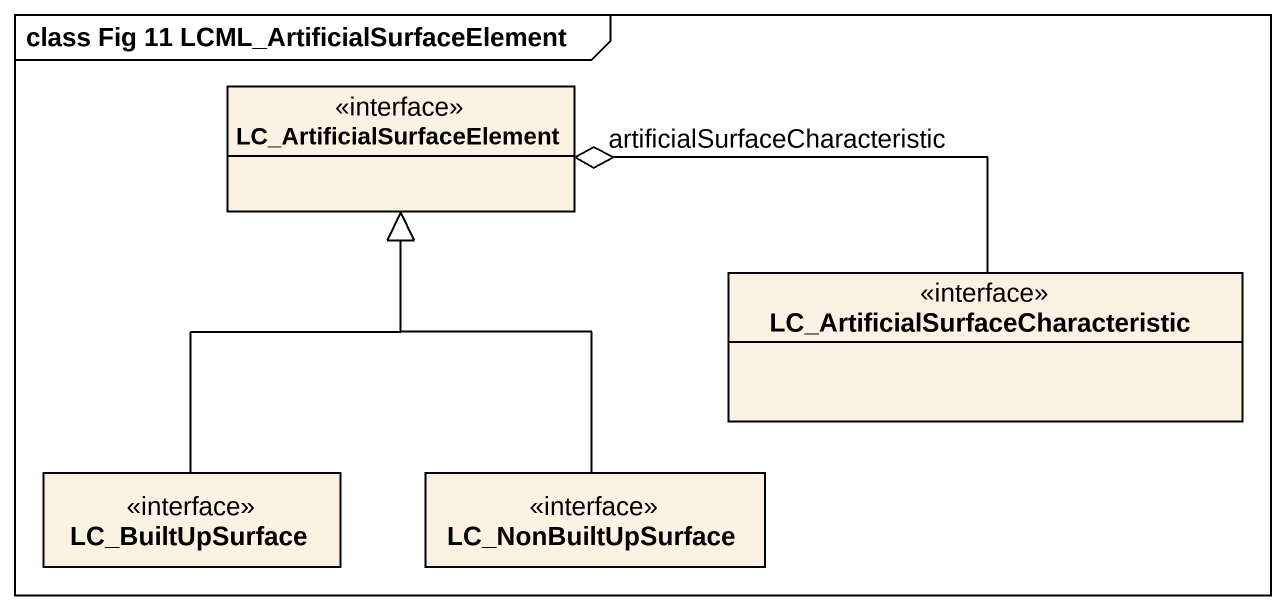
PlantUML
@startuml
mainframe class Fig 11 LCML_ArtificialSurfaceElement
hide circle
hide empty members
class LC_ArtificialSurfaceElement <<interface>> #FCF2E3
class "LC_ArtificialSurfaceCharacteristic" as LC_ArtificialSurfaceCharacte <<interface>> #FCF2E3
class LC_BuiltUpSurface <<interface>> #FCF2E3
class LC_NonBuiltUpSurface <<interface>> #FCF2E3
LC_ArtificialSurfaceCharacte -left-o LC_ArtificialSurfaceElement : artificialSurfaceCharacteristic
LC_BuiltUpSurface -up-|> LC_ArtificialSurfaceElement
LC_NonBuiltUpSurface -up-|> LC_ArtificialSurfaceElement
@enduml
